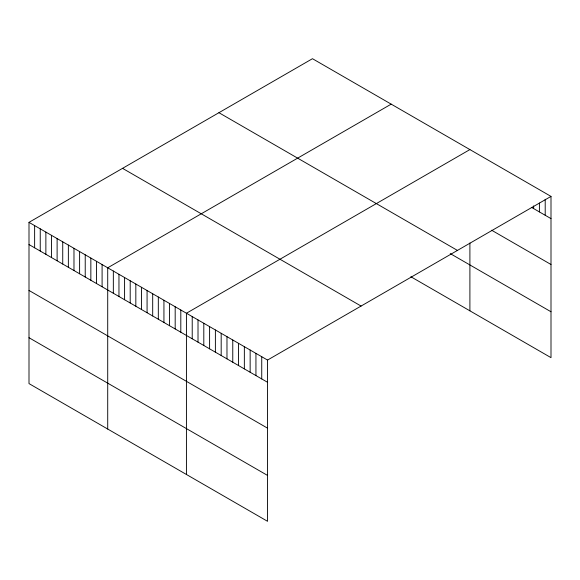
<?xml version="1.0" encoding="UTF-8"?>
<svg xmlns="http://www.w3.org/2000/svg" width="580" height="580" viewBox="0 0 580 580"><rect width="100%" height="100%" fill="white"/><g stroke="black" fill="none" stroke-linecap="round" stroke-linejoin="round"><path stroke-width="0.87" d="M551 196.402L267.532 360.064L267.532 521.304L29 383.598L29 222.35L312.468 58.696L551 196.402L551 357.65L410.865 276.74M391.188 104.139L107.713 267.8L107.713 429.04M469.901 149.582L186.426 313.243L186.426 474.483M531.447 207.328L551 218.617M491.623 230.216L551 264.494M218.928 112.701L457.453 250.415M450.225 253.583L551 311.764M122.547 168.345L361.072 306.059M29 222.35L267.532 360.064M29 244.564L267.532 382.278M29 290.442L267.532 428.156M29 337.712L267.532 475.426M545.207 199.281L545.207 215.274M539.414 203.043L539.414 211.925M533.622 205.914L533.622 208.582M469.901 242.998L469.901 310.822M261.739 356.722L261.739 378.928M255.939 353.38L255.939 375.586M250.147 350.03L250.147 372.244M244.354 346.688L244.354 368.902M238.561 343.345L238.561 365.552M232.768 340.003L232.768 362.21M226.976 336.654L226.976 358.868M221.183 333.312L221.183 355.518M215.39 329.969L215.39 352.176M209.597 326.62L209.597 348.834M203.805 323.277L203.805 345.484M198.012 319.935L198.012 342.142M192.219 316.586L192.219 338.8M180.808 309.995L180.808 332.209M175.182 306.755L175.182 328.962M169.563 303.507L169.563 325.714M163.937 300.259L163.937 322.465M158.318 297.011L158.318 319.225M152.692 293.77L152.692 315.977M147.073 290.522L147.073 312.729M141.447 287.274L141.447 309.488M135.829 284.026L135.829 306.24M130.203 280.785L130.203 302.992M124.584 277.537L124.584 299.744M118.958 274.289L118.958 296.503M113.339 271.041L113.339 293.255M102.094 264.552L102.094 286.759M96.468 261.305L96.468 283.519M90.85 258.064L90.85 280.27M85.224 254.816L85.224 277.023M79.605 251.568L79.605 273.774M73.979 248.32L73.979 270.534M68.36 245.079L68.36 267.286M62.734 241.831L62.734 264.038M57.115 238.583L57.115 260.79M51.489 235.335L51.489 257.549M45.871 232.094L45.871 254.301M40.245 228.846L40.245 251.053M34.626 225.598L34.626 247.812"/></g></svg>
